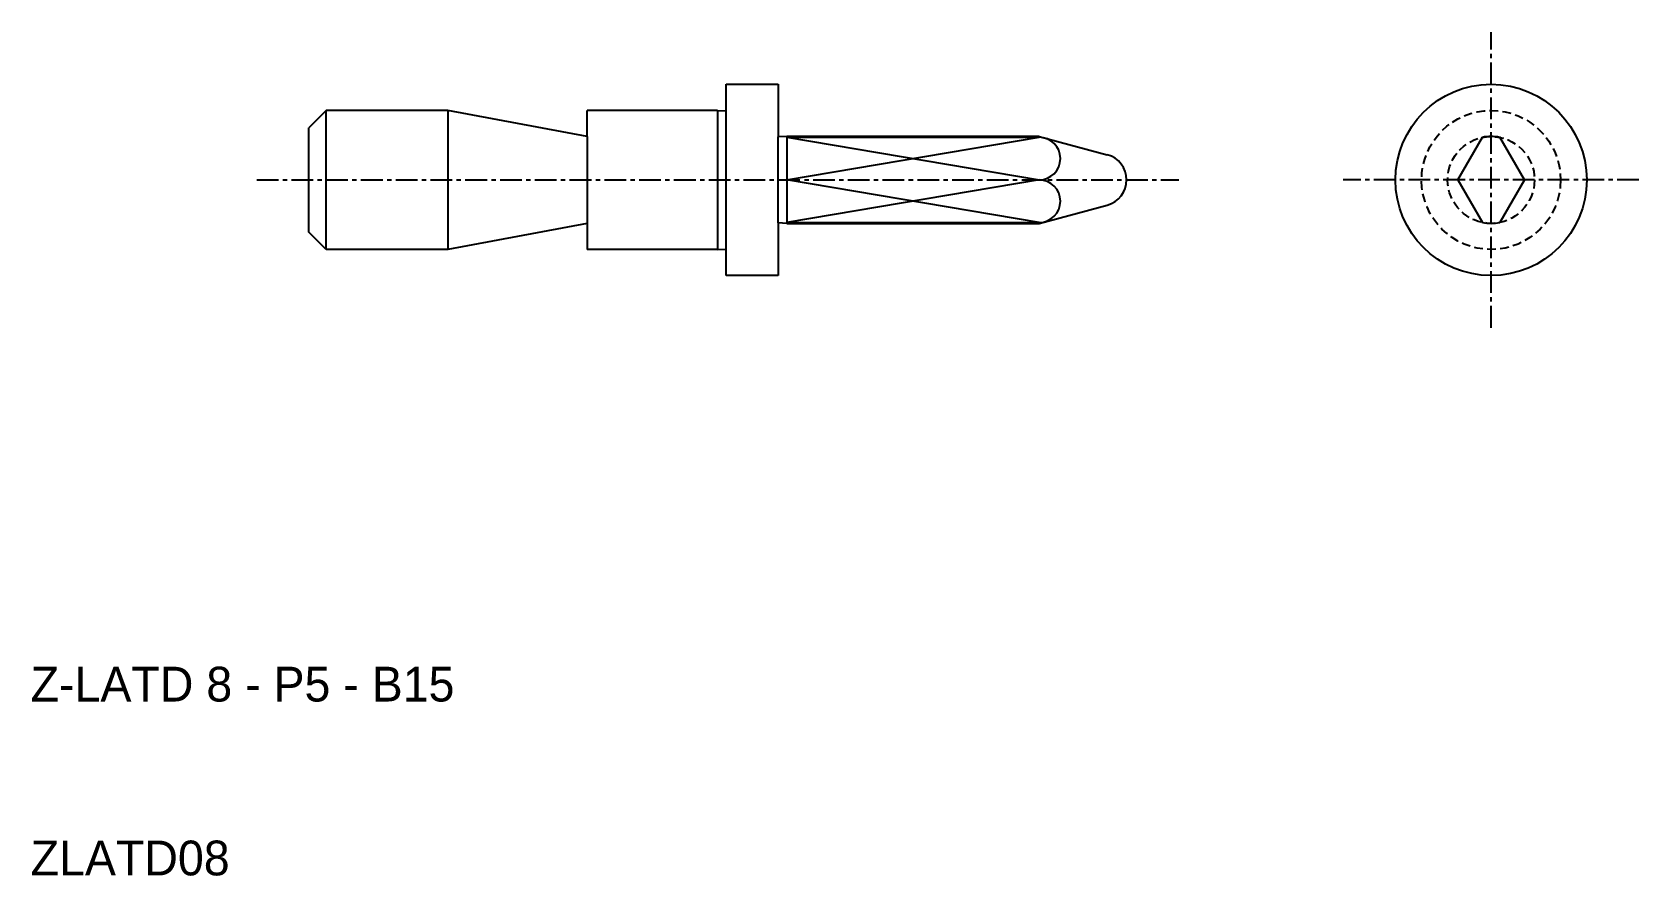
# Model space of a CAD drawing. Extents: x 4.8 to 97.2, y 5.1 to 53.7.
import ezdxf

# ---------------------------------------------------------------- set-up
doc = ezdxf.new("R2010")
doc.units = 0
doc.linetypes.add('CENTER', pattern=[2, 1.25, -0.25, 0.25, -0.25])
doc.linetypes.add('DASHED', pattern=[0.75, 0.5, -0.25])
doc.layers.get('0').update_dxf_attribs({"linetype": 'CONTINUOUS'})
doc.layers.add('CENTER', color=1, linetype='CENTER')

msp = doc.modelspace()

# ---------------------------------------------------------------- linework, layer by layer
at = {"color": 7, "linetype": 'CONTINUOUS'}
for p, q in [((44.687, 50.672), (47.687, 50.672)), ((44.687, 49.147), (44.687, 50.672)), ((47.687, 50.672), (47.687, 47.647)), ((21.687, 49.172), (20.687, 48.172)), ((28.687, 49.172), (21.687, 49.172)), ((21.687, 41.172), (21.687, 49.172)), ((36.687, 47.672), (28.687, 49.172)), ((28.687, 49.172), (28.687, 41.172)), ((44.187, 49.172), (36.687, 49.172)), ((36.687, 47.672), (36.687, 49.172)), ((44.187, 49.172), (44.187, 41.172)), ((44.187, 49.172), (44.687, 49.147)), ((44.687, 41.197), (44.687, 49.147)), ((20.687, 42.172), (20.687, 48.172)), ((36.687, 47.672), (36.687, 42.672)), ((48.187, 47.672), (47.687, 47.647)), ((47.687, 42.697), (47.687, 47.647)), ((62.687, 47.672), (48.187, 47.672)), ((48.187, 47.672), (48.187, 42.672)), ((48.187, 47.622), (62.687, 47.622)), ((62.687, 47.672), (66.61, 46.621)), ((62.687, 47.622), (62.687, 47.672)), ((86.772, 45.172), (88.187, 47.622)), ((90.601, 45.172), (89.187, 47.622)), ((86.772, 45.172), (88.187, 42.723)), ((90.601, 45.172), (89.187, 42.723)), ((62.687, 42.672), (66.61, 43.723)), ((36.687, 42.672), (28.687, 41.172)), ((36.687, 42.672), (36.687, 41.172)), ((48.187, 42.672), (47.687, 42.697)), ((47.687, 42.697), (47.687, 39.672)), ((48.187, 42.723), (62.687, 42.723)), ((48.187, 42.672), (62.687, 42.672)), ((62.687, 42.672), (62.687, 42.723)), ((21.687, 41.172), (20.687, 42.172)), ((28.687, 41.172), (21.687, 41.172)), ((44.187, 41.172), (36.687, 41.172)), ((44.187, 41.172), (44.687, 41.197)), ((44.687, 39.672), (44.687, 41.197)), ((47.687, 39.672), (44.687, 39.672))]:
    msp.add_line(p, q, dxfattribs=at)
at = {"color": 3, "linetype": 'CONTINUOUS'}
for p, q in [((48.187, 47.622), (62.687, 45.172)), ((48.187, 45.172), (62.687, 47.622)), ((62.687, 45.172), (48.187, 42.723)), ((62.687, 42.723), (48.187, 45.172))]:
    msp.add_line(p, q, dxfattribs=at)
at = {"color": 7, "linetype": 'CONTINUOUS'}
msp.add_circle((88.687, 45.172), 5.5, dxfattribs=at)
at = {"color": 3, "linetype": 'DASHED'}
for radius in [4, 2.5]:
    msp.add_circle((88.687, 45.172), radius, dxfattribs=at)
at = {"color": 3, "linetype": 'CONTINUOUS'}
for centre in [(62.687, 46.397), (62.687, 43.947)]:
    msp.add_arc(centre, 1.225, 270, 90, dxfattribs=at)
at = {"color": 7, "linetype": 'CONTINUOUS'}
for centre, radius, start, end in [((88.687, 45.172), 2.5, 78.46304, 101.53696), ((66.221, 45.172), 1.5, 285, 75), ((88.687, 45.172), 2.5, 258.46304, 281.53696)]:
    msp.add_arc(centre, radius, start, end, dxfattribs=at)
at = {"layer": 'CENTER', "color": 1, "linetype": 'CENTER'}
for p, q in [((88.687, 36.672), (88.687, 53.672)), ((17.687, 45.172), (70.721, 45.172)), ((97.187, 45.172), (80.187, 45.172))]:
    msp.add_line(p, q, dxfattribs=at)

# ---------------------------------------------------------------- texts
at = {"color": 7, "linetype": 'CONTINUOUS'}
for s, p in [('Z-LATD 8 - P5 - B15', (4.687, 15.172)), ('ZLATD08', (4.687, 5.172))]:
    msp.add_text(s, height=2, dxfattribs=at).set_placement(p)

doc.saveas('drawing.dxf')
